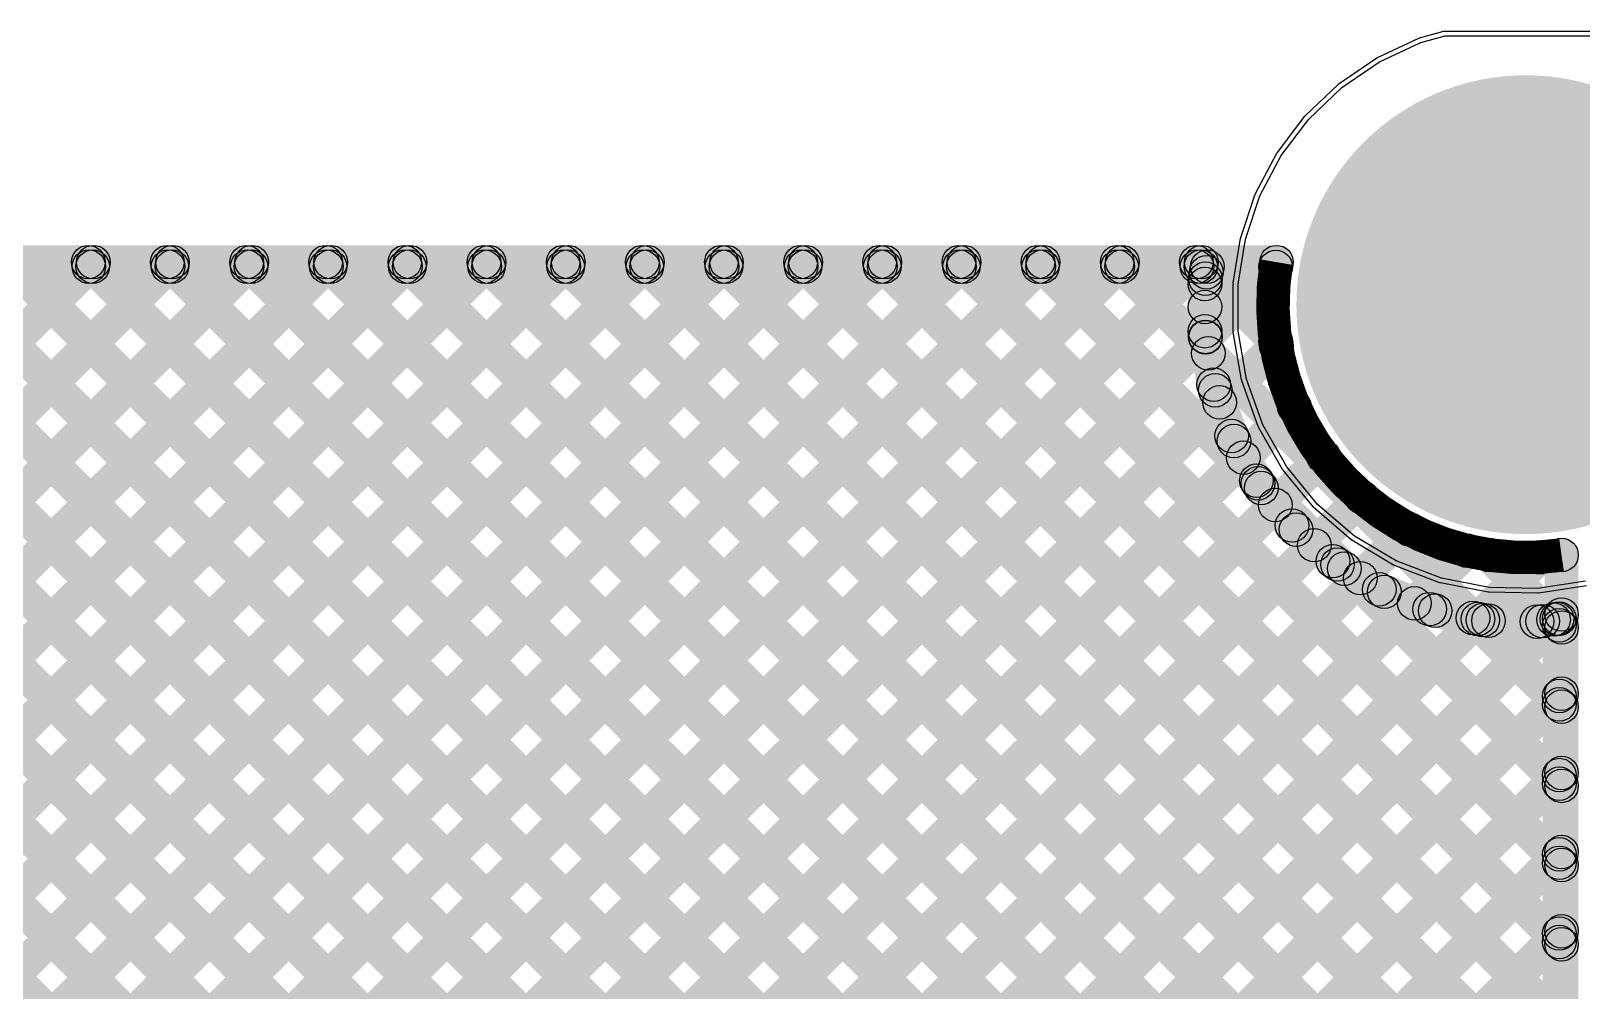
# Model space of a CAD drawing. Header units: millimetres. Extents: x 0 to 212, y 0 to 213.
# Drawn here: x 1.854 to 2.547, y 2.876 to 3.304 of the extents above; entities that cross this region are included whole.
import ezdxf

# ---------------------------------------------------------------- set-up
doc = ezdxf.new("R2010")
doc.units = ezdxf.units.MM
doc.header["$MEASUREMENT"] = 0
for name, color, linetype in [('BottomLayer', 5, 'Continuous'), ('BottomSolder', 6, 'Continuous'), ('PadHoleLayer', 156, 'Continuous'), ('TopLayer', 1, 'Continuous'), ('TopSolder', 216, 'Continuous'), ('ViaHoleLayer', 16, 'Continuous')]:
    doc.layers.add(name, color=color, linetype=linetype)

msp = doc.modelspace()

# ---------------------------------------------------------------- hatches: boundary and pattern name
at = {"layer": 'BottomLayer'}
h = msp.add_hatch(color=5, dxfattribs=at)
edge = h.paths.add_edge_path()
edge.add_arc((2.522, 3.182), 0.09843, 0, 360)
h = msp.add_hatch(color=5, dxfattribs=at)
edge = h.paths.add_edge_path()
edge.add_arc((2.52451, 3.262), 0.01181, 0, 360)
h = msp.add_hatch(color=5, dxfattribs=at)
edge = h.paths.add_edge_path()
edge.add_arc((2.4672, 3.24034), 0.01181, 0, 360)
for points in [[(0.9133, 3.1935), (0.9133, 3.2085), (2.41068, 3.2085), (2.41068, 3.1935)], [(1.33337, 2.57089), (1.32276, 2.5815), (1.94757, 3.2063), (1.95817, 3.1957)], [(1.33779, 2.64602), (1.32718, 2.65663), (1.87686, 3.2063), (1.88746, 3.1957)], [(1.35134, 2.62421), (1.34073, 2.63482), (1.91221, 3.2063), (1.92282, 3.1957)], [(1.35553, 2.5577), (1.34492, 2.5683), (1.98292, 3.2063), (1.99353, 3.1957)], [(1.39088, 2.5577), (1.38028, 2.5683), (2.01828, 3.2063), (2.02888, 3.1957)], [(1.42624, 2.5577), (1.41563, 2.5683), (2.05363, 3.2063), (2.06424, 3.1957)], [(1.46159, 2.5577), (1.45099, 2.5683), (2.08899, 3.2063), (2.09959, 3.1957)], [(1.49695, 2.5577), (1.48634, 2.5683), (2.12434, 3.2063), (2.13495, 3.1957)], [(1.52104, 3.1957), (1.53165, 3.2063), (2.07265, 2.6653), (2.06204, 2.6547)], [(1.5323, 2.5577), (1.5217, 2.5683), (2.1597, 3.2063), (2.1703, 3.1957)], [(1.5564, 3.1957), (1.567, 3.2063), (2.108, 2.6653), (2.0974, 2.6547)], [(1.56766, 2.5577), (1.55705, 2.5683), (2.19505, 3.2063), (2.20566, 3.1957)], [(1.59175, 3.1957), (1.60236, 3.2063), (2.14336, 2.6653), (2.13275, 2.6547)], [(1.62711, 3.1957), (1.63771, 3.2063), (2.17871, 2.6653), (2.16811, 2.6547)], [(1.66246, 3.1957), (1.67307, 3.2063), (2.21407, 2.6653), (2.20346, 2.6547)], [(1.70001, 2.6547), (1.68941, 2.6653), (2.23041, 3.2063), (2.24102, 3.1957)], [(1.69782, 3.1957), (1.70842, 3.2063), (2.24942, 2.6653), (2.23882, 2.6547)], [(1.73537, 2.6547), (1.72476, 2.6653), (2.26576, 3.2063), (2.27637, 3.1957)], [(1.73317, 3.1957), (1.74378, 3.2063), (2.28478, 2.6653), (2.27417, 2.6547)], [(1.77073, 2.6547), (1.76012, 2.6653), (2.30112, 3.2063), (2.31173, 3.1957)], [(1.76853, 3.1957), (1.77914, 3.2063), (2.32014, 2.6653), (2.30953, 2.6547)], [(1.80608, 2.6547), (1.79547, 2.6653), (2.33647, 3.2063), (2.34708, 3.1957)], [(1.80388, 3.1957), (1.81449, 3.2063), (2.35549, 2.6653), (2.34488, 2.6547)], [(1.84144, 2.6547), (1.83083, 2.6653), (2.37183, 3.2063), (2.38244, 3.1957)], [(1.83924, 3.1957), (1.84985, 3.2063), (2.39085, 2.6653), (2.38024, 2.6547)], [(1.87679, 2.6547), (1.86618, 2.6653), (2.40504, 3.20415), (2.41564, 3.19355)], [(1.87459, 3.1957), (1.8852, 3.2063), (2.4262, 2.6653), (2.41559, 2.6547)], [(1.90995, 3.1957), (1.92056, 3.2063), (2.46053, 2.66633), (2.44993, 2.65572)], [(1.94531, 3.1957), (1.95591, 3.2063), (2.47814, 2.68408), (2.46753, 2.67347)], [(1.98066, 3.1957), (1.99127, 3.2063), (2.45037, 2.7472), (2.43976, 2.7366)], [(2.01602, 3.1957), (2.02662, 3.2063), (2.46081, 2.77211), (2.4502, 2.76151)], [(2.05137, 3.1957), (2.06198, 3.2063), (2.47979, 2.78849), (2.46918, 2.77788)], [(2.08673, 3.1957), (2.09733, 3.2063), (2.5085, 2.79514), (2.49789, 2.78453)], [(2.12208, 3.1957), (2.13269, 3.2063), (2.5433, 2.79569), (2.5327, 2.78508)], [(2.15744, 3.1957), (2.16804, 3.2063), (2.5433, 2.83104), (2.5327, 2.82044)], [(2.19279, 3.1957), (2.2034, 3.2063), (2.5433, 2.8664), (2.5327, 2.85579)], [(2.22815, 3.1957), (2.23875, 3.2063), (2.5433, 2.90175), (2.5327, 2.89115)], [(2.2635, 3.1957), (2.27411, 3.2063), (2.5433, 2.93711), (2.5327, 2.9265)], [(2.29886, 3.1957), (2.30946, 3.2063), (2.5433, 2.97247), (2.5327, 2.96186)], [(2.33421, 3.1957), (2.34482, 3.2063), (2.5433, 3.00782), (2.5327, 2.99721)], [(2.36957, 3.1957), (2.38018, 3.2063), (2.41558, 3.1709), (2.40497, 3.1603)], [(1.91215, 2.6547), (1.90154, 2.6653), (2.40526, 3.16902), (2.41587, 3.15842)], [(1.9475, 2.6547), (1.9369, 2.6653), (2.41336, 3.14177), (2.42397, 3.13116)], [(1.98286, 2.6547), (1.97225, 2.6653), (2.42642, 3.11947), (2.43702, 3.10886)], [(2.01821, 2.6547), (2.00761, 2.6653), (2.44356, 3.10126), (2.45417, 3.09065)], [(2.05357, 2.6547), (2.04296, 2.6653), (2.46471, 3.08706), (2.47532, 3.07645)], [(2.08892, 2.6547), (2.07832, 2.6653), (2.49048, 3.07746), (2.50108, 3.06686)], [(2.12428, 2.6547), (2.11367, 2.6653), (2.52292, 3.07455), (2.53352, 3.06394)], [(2.5003, 3.06497), (2.5109, 3.07558), (2.5433, 3.04318), (2.5327, 3.03257)], [(2.5455, 2.77639), (2.5305, 2.77639), (2.5305, 3.07021), (2.5455, 3.07021)], [(2.15963, 2.6547), (2.14903, 2.6653), (2.5327, 3.04897), (2.5433, 3.03837)], [(2.19499, 2.6547), (2.18438, 2.6653), (2.5327, 3.01362), (2.5433, 3.00301)], [(2.23034, 2.6547), (2.21974, 2.6653), (2.5327, 2.97826), (2.5433, 2.96766)], [(2.2657, 2.6547), (2.25509, 2.6653), (2.5327, 2.94291), (2.5433, 2.9323)], [(2.30105, 2.6547), (2.29045, 2.6653), (2.5327, 2.90755), (2.5433, 2.89695)]]:
    msp.add_hatch(color=5, dxfattribs=at).paths.add_polyline_path(points)
h = msp.add_hatch(color=5, dxfattribs=at)
edge = h.paths.add_edge_path()
edge.add_arc((1.8799, 3.201), 0.0075, 0, 360)
h = msp.add_hatch(color=5, dxfattribs=at)
edge = h.paths.add_edge_path()
edge.add_arc((1.88216, 3.201), 0.0075, 0, 360)
h = msp.add_hatch(color=5, dxfattribs=at)
edge = h.paths.add_edge_path()
edge.add_arc((1.91525, 3.201), 0.0075, 0, 360)
h = msp.add_hatch(color=5, dxfattribs=at)
edge = h.paths.add_edge_path()
edge.add_arc((1.91751, 3.201), 0.0075, 0, 360)
h = msp.add_hatch(color=5, dxfattribs=at)
edge = h.paths.add_edge_path()
edge.add_arc((1.95061, 3.201), 0.0075, 0, 360)
h = msp.add_hatch(color=5, dxfattribs=at)
edge = h.paths.add_edge_path()
edge.add_arc((1.95287, 3.201), 0.0075, 0, 360)
h = msp.add_hatch(color=5, dxfattribs=at)
edge = h.paths.add_edge_path()
edge.add_arc((1.98596, 3.201), 0.0075, 0, 360)
h = msp.add_hatch(color=5, dxfattribs=at)
edge = h.paths.add_edge_path()
edge.add_arc((1.98822, 3.201), 0.0075, 0, 360)
h = msp.add_hatch(color=5, dxfattribs=at)
edge = h.paths.add_edge_path()
edge.add_arc((2.02132, 3.201), 0.0075, 0, 360)
h = msp.add_hatch(color=5, dxfattribs=at)
edge = h.paths.add_edge_path()
edge.add_arc((2.02358, 3.201), 0.0075, 0, 360)
h = msp.add_hatch(color=5, dxfattribs=at)
edge = h.paths.add_edge_path()
edge.add_arc((2.05667, 3.201), 0.0075, 0, 360)
h = msp.add_hatch(color=5, dxfattribs=at)
edge = h.paths.add_edge_path()
edge.add_arc((2.05894, 3.201), 0.0075, 0, 360)
h = msp.add_hatch(color=5, dxfattribs=at)
edge = h.paths.add_edge_path()
edge.add_arc((2.09203, 3.201), 0.0075, 0, 360)
h = msp.add_hatch(color=5, dxfattribs=at)
edge = h.paths.add_edge_path()
edge.add_arc((2.09429, 3.201), 0.0075, 0, 360)
h = msp.add_hatch(color=5, dxfattribs=at)
edge = h.paths.add_edge_path()
edge.add_arc((2.12738, 3.201), 0.0075, 0, 360)
h = msp.add_hatch(color=5, dxfattribs=at)
edge = h.paths.add_edge_path()
edge.add_arc((2.12965, 3.201), 0.0075, 0, 360)
h = msp.add_hatch(color=5, dxfattribs=at)
edge = h.paths.add_edge_path()
edge.add_arc((2.16274, 3.201), 0.0075, 0, 360)
h = msp.add_hatch(color=5, dxfattribs=at)
edge = h.paths.add_edge_path()
edge.add_arc((2.165, 3.201), 0.0075, 0, 360)
h = msp.add_hatch(color=5, dxfattribs=at)
edge = h.paths.add_edge_path()
edge.add_arc((2.1981, 3.201), 0.0075, 0, 360)
h = msp.add_hatch(color=5, dxfattribs=at)
edge = h.paths.add_edge_path()
edge.add_arc((2.20036, 3.201), 0.0075, 0, 360)
h = msp.add_hatch(color=5, dxfattribs=at)
edge = h.paths.add_edge_path()
edge.add_arc((2.23345, 3.201), 0.0075, 0, 360)
h = msp.add_hatch(color=5, dxfattribs=at)
edge = h.paths.add_edge_path()
edge.add_arc((2.23571, 3.201), 0.0075, 0, 360)
h = msp.add_hatch(color=5, dxfattribs=at)
edge = h.paths.add_edge_path()
edge.add_arc((2.26881, 3.201), 0.0075, 0, 360)
h = msp.add_hatch(color=5, dxfattribs=at)
edge = h.paths.add_edge_path()
edge.add_arc((2.27107, 3.201), 0.0075, 0, 360)
h = msp.add_hatch(color=5, dxfattribs=at)
edge = h.paths.add_edge_path()
edge.add_arc((2.30416, 3.201), 0.0075, 0, 360)
h = msp.add_hatch(color=5, dxfattribs=at)
edge = h.paths.add_edge_path()
edge.add_arc((2.30642, 3.201), 0.0075, 0, 360)
h = msp.add_hatch(color=5, dxfattribs=at)
edge = h.paths.add_edge_path()
edge.add_arc((2.33952, 3.201), 0.0075, 0, 360)
h = msp.add_hatch(color=5, dxfattribs=at)
edge = h.paths.add_edge_path()
edge.add_arc((2.34178, 3.201), 0.0075, 0, 360)
h = msp.add_hatch(color=5, dxfattribs=at)
edge = h.paths.add_edge_path()
edge.add_arc((2.37487, 3.201), 0.0075, 0, 360)
h = msp.add_hatch(color=5, dxfattribs=at)
edge = h.paths.add_edge_path()
edge.add_arc((2.37713, 3.201), 0.0075, 0, 360)
h = msp.add_hatch(color=5, dxfattribs=at)
edge = h.paths.add_edge_path()
edge.add_arc((2.41068, 3.201), 0.0075, 0, 360)
h = msp.add_hatch(color=5, dxfattribs=at)
edge = h.paths.add_edge_path()
edge.add_arc((2.41068, 3.201), 0.0075, 0, 360)
h = msp.add_hatch(color=5, dxfattribs=at)
edge = h.paths.add_edge_path()
edge.add_arc((2.41034, 3.19885), 0.0075, 0, 360)
h = msp.add_hatch(color=5, dxfattribs=at)
edge = h.paths.add_edge_path()
edge.add_arc((2.442, 3.18451), 0.01181, 0, 360)
h = msp.add_hatch(color=5, dxfattribs=at)
edge = h.paths.add_edge_path()
edge.add_arc((2.41027, 3.1656), 0.0075, 0, 360)
h = msp.add_hatch(color=5, dxfattribs=at)
edge = h.paths.add_edge_path()
edge.add_arc((2.41056, 3.16372), 0.0075, 0, 360)
h = msp.add_hatch(color=5, dxfattribs=at)
edge = h.paths.add_edge_path()
edge.add_arc((2.41866, 3.13646), 0.0075, 0, 360)
h = msp.add_hatch(color=5, dxfattribs=at)
edge = h.paths.add_edge_path()
edge.add_arc((2.46366, 3.1272), 0.01181, 0, 360)
h = msp.add_hatch(color=5, dxfattribs=at)
edge = h.paths.add_edge_path()
edge.add_arc((2.43172, 3.11417), 0.0075, 0, 360)
h = msp.add_hatch(color=5, dxfattribs=at)
edge = h.paths.add_edge_path()
edge.add_arc((2.51949, 3.102), 0.01181, 0, 360)
h = msp.add_hatch(color=5, dxfattribs=at)
edge = h.paths.add_edge_path()
edge.add_arc((2.44887, 3.09596), 0.0075, 0, 360)
h = msp.add_hatch(color=5, dxfattribs=at)
edge = h.paths.add_edge_path()
edge.add_arc((2.47002, 3.08175), 0.0075, 0, 360)
h = msp.add_hatch(color=5, dxfattribs=at)
edge = h.paths.add_edge_path()
edge.add_arc((2.49578, 3.07216), 0.0075, 0, 360)
h = msp.add_hatch(color=5, dxfattribs=at)
edge = h.paths.add_edge_path()
edge.add_arc((2.5056, 3.07027), 0.0075, 0, 360)
h = msp.add_hatch(color=5, dxfattribs=at)
edge = h.paths.add_edge_path()
edge.add_arc((2.52822, 3.06925), 0.0075, 0, 360)
h = msp.add_hatch(color=5, dxfattribs=at)
edge = h.paths.add_edge_path()
edge.add_arc((2.538, 3.07021), 0.0075, 0, 360)
h = msp.add_hatch(color=5, dxfattribs=at)
edge = h.paths.add_edge_path()
edge.add_arc((2.538, 3.07021), 0.0075, 0, 360)
h = msp.add_hatch(color=5, dxfattribs=at)
edge = h.paths.add_edge_path()
edge.add_arc((2.538, 3.04367), 0.0075, 0, 360)
h = msp.add_hatch(color=5, dxfattribs=at)
edge = h.paths.add_edge_path()
edge.add_arc((2.538, 3.03787), 0.0075, 0, 360)
h = msp.add_hatch(color=5, dxfattribs=at)
edge = h.paths.add_edge_path()
edge.add_arc((2.538, 3.00831), 0.0075, 0, 360)
h = msp.add_hatch(color=5, dxfattribs=at)
edge = h.paths.add_edge_path()
edge.add_arc((2.538, 3.00252), 0.0075, 0, 360)
h = msp.add_hatch(color=5, dxfattribs=at)
edge = h.paths.add_edge_path()
edge.add_arc((2.538, 2.97296), 0.0075, 0, 360)
h = msp.add_hatch(color=5, dxfattribs=at)
edge = h.paths.add_edge_path()
edge.add_arc((2.538, 2.96716), 0.0075, 0, 360)
h = msp.add_hatch(color=5, dxfattribs=at)
edge = h.paths.add_edge_path()
edge.add_arc((2.538, 2.9376), 0.0075, 0, 360)
h = msp.add_hatch(color=5, dxfattribs=at)
edge = h.paths.add_edge_path()
edge.add_arc((2.538, 2.93181), 0.0075, 0, 360)
h = msp.add_hatch(color=5, dxfattribs=at)
edge = h.paths.add_edge_path()
edge.add_arc((2.538, 2.90225), 0.0075, 0, 360)
h = msp.add_hatch(color=5, dxfattribs=at)
edge = h.paths.add_edge_path()
edge.add_arc((2.538, 2.89645), 0.0075, 0, 360)
at = {"layer": 'BottomSolder'}
h = msp.add_hatch(color=6, dxfattribs=at)
edge = h.paths.add_edge_path()
edge.add_arc((2.522, 3.182), 0.10243, 0, 360)
at = {"layer": 'PadHoleLayer'}
h = msp.add_hatch(color=156, dxfattribs=at)
edge = h.paths.add_edge_path()
edge.add_arc((2.522, 3.182), 0.06102, 0, 360)
at = {"layer": 'TopLayer'}
h = msp.add_hatch(color=1, dxfattribs=at)
edge = h.paths.add_edge_path()
edge.add_arc((2.522, 3.182), 0.09843, 0, 360)
h = msp.add_hatch(color=1, dxfattribs=at)
edge = h.paths.add_edge_path()
edge.add_arc((2.52451, 3.262), 0.01181, 0, 360)
h = msp.add_hatch(color=1, dxfattribs=at)
edge = h.paths.add_edge_path()
edge.add_arc((2.4672, 3.24034), 0.01181, 0, 360)
for points in [[(0.9133, 3.1915), (0.9133, 3.2065), (2.37979, 3.2065), (2.37979, 3.1915)], [(1.5584, 3.1937), (1.569, 3.2043), (2.45767, 2.31564), (2.44706, 2.30503)], [(1.59375, 3.1937), (1.60436, 3.2043), (2.45493, 2.35374), (2.44432, 2.34313)], [(1.62911, 3.1937), (1.63971, 3.2043), (2.46804, 2.37598), (2.45743, 2.36537)], [(1.64446, 2.9527), (1.63386, 2.9633), (1.87486, 3.2043), (1.88546, 3.1937)], [(1.66446, 3.1937), (1.67507, 3.2043), (2.45432, 2.42505), (2.44372, 2.41444)], [(1.67982, 2.9527), (1.66921, 2.9633), (1.91021, 3.2043), (1.92082, 3.1937)], [(1.69982, 3.1937), (1.71042, 3.2043), (2.45649, 2.45824), (2.44589, 2.44763)], [(1.71517, 2.9527), (1.70457, 2.9633), (1.94557, 3.2043), (1.95617, 3.1937)], [(1.73517, 3.1937), (1.74578, 3.2043), (2.47116, 2.47893), (2.46055, 2.46832)], [(1.75053, 2.9527), (1.73992, 2.9633), (1.98092, 3.2043), (1.99153, 3.1937)], [(1.78049, 2.94731), (1.76989, 2.95791), (2.01628, 3.2043), (2.02688, 3.1937)], [(1.77053, 3.1937), (1.78114, 3.2043), (2.45299, 2.53245), (2.44238, 2.52185)], [(1.79836, 2.92982), (1.78776, 2.94043), (2.05163, 3.2043), (2.06224, 3.1937)], [(1.81604, 2.91214), (1.80543, 2.92275), (2.08699, 3.2043), (2.09759, 3.1937)], [(1.80588, 3.1937), (1.81649, 3.2043), (2.45837, 2.56242), (2.44776, 2.55182)], [(1.83372, 2.89447), (1.82311, 2.90507), (2.12234, 3.2043), (2.13295, 3.1937)], [(1.8514, 2.87679), (1.84079, 2.88739), (2.1577, 3.2043), (2.1683, 3.1937)], [(1.84124, 3.1937), (1.85185, 3.2043), (2.47452, 2.58163), (2.46392, 2.57102)], [(1.86907, 2.85911), (1.85847, 2.86972), (2.19305, 3.2043), (2.20366, 3.1937)], [(1.88675, 2.84143), (1.87614, 2.85204), (2.22841, 3.2043), (2.23902, 3.1937)], [(1.87659, 3.1937), (1.8872, 3.2043), (2.45267, 2.63883), (2.44206, 2.62823)], [(1.90443, 2.82376), (1.89382, 2.83436), (2.26376, 3.2043), (2.27437, 3.1937)], [(1.92211, 2.80608), (1.9115, 2.81668), (2.29912, 3.2043), (2.30973, 3.1937)], [(1.91195, 3.1937), (1.92256, 3.2043), (2.46053, 2.66633), (2.44993, 2.65572)], [(1.93978, 2.7884), (1.92918, 2.79901), (2.33447, 3.2043), (2.34508, 3.1937)], [(1.95746, 2.77072), (1.94685, 2.78133), (2.36983, 3.2043), (2.38044, 3.1937)], [(1.94731, 3.1937), (1.95791, 3.2043), (2.47814, 2.68408), (2.46753, 2.67347)], [(1.98266, 3.1937), (1.99327, 3.2043), (2.45037, 2.7472), (2.43976, 2.7366)], [(2.01802, 3.1937), (2.02862, 3.2043), (2.46081, 2.77211), (2.4502, 2.76151)], [(2.05337, 3.1937), (2.06398, 3.2043), (2.47979, 2.78849), (2.46918, 2.77788)], [(2.08873, 3.1937), (2.09933, 3.2043), (2.5085, 2.79514), (2.49789, 2.78453)], [(2.12408, 3.1937), (2.13469, 3.2043), (2.5423, 2.79669), (2.5317, 2.78608)], [(2.15944, 3.1937), (2.17004, 3.2043), (2.5423, 2.83204), (2.5317, 2.82144)], [(2.19479, 3.1937), (2.2054, 3.2043), (2.5423, 2.8674), (2.5317, 2.85679)], [(2.23015, 3.1937), (2.24075, 3.2043), (2.5423, 2.90275), (2.5317, 2.89215)], [(2.2655, 3.1937), (2.27611, 3.2043), (2.5423, 2.93811), (2.5317, 2.9275)], [(2.30086, 3.1937), (2.31146, 3.2043), (2.40703, 3.10874), (2.39642, 3.09814)], [(2.33621, 3.1937), (2.34682, 3.2043), (2.38551, 3.16561), (2.3749, 3.15501)], [(2.37157, 3.1937), (2.38218, 3.2043), (2.38469, 3.20179), (2.37408, 3.19118)], [(2.38631, 3.19236), (2.37151, 3.19478), (2.37239, 3.20021), (2.3872, 3.19779)], [(2.38621, 3.181), (2.37121, 3.181), (2.37121, 3.19119), (2.38621, 3.19119)], [(2.38621, 3.17016), (2.37121, 3.17016), (2.37121, 3.181), (2.38621, 3.181)], [(1.97514, 2.75304), (1.96453, 2.76365), (2.37366, 3.17278), (2.38426, 3.16217)], [(2.37154, 3.16634), (2.38632, 3.16891), (2.39004, 3.14755), (2.37526, 3.14498)], [(2.37624, 3.14127), (2.39036, 3.14634), (2.39768, 3.12594), (2.38357, 3.12087)], [(1.99282, 2.73537), (1.98221, 2.74597), (2.37994, 3.1437), (2.39055, 3.1331)], [(2.38517, 3.11738), (2.39821, 3.1248), (2.40892, 3.10595), (2.39588, 3.09854)], [(2.01049, 2.71769), (1.99989, 2.7283), (2.39059, 3.119), (2.4012, 3.10839)], [(2.39806, 3.09538), (2.40963, 3.10492), (2.42342, 3.08819), (2.41184, 3.07865)], [(2.02817, 2.70001), (2.01757, 2.71062), (2.4048, 3.09786), (2.41541, 3.08725)], [(2.41453, 3.07591), (2.4243, 3.08729), (2.44075, 3.07317), (2.43098, 3.06179)], [(2.04585, 2.68233), (2.03524, 2.69294), (2.42223, 3.07993), (2.43284, 3.06933)], [(2.4341, 3.05955), (2.44177, 3.07244), (2.4604, 3.06135), (2.45272, 3.04846)], [(2.43567, 3.05888), (2.44628, 3.06949), (2.5423, 2.97347), (2.5317, 2.96286)], [(2.06353, 2.66466), (2.05292, 2.67526), (2.44287, 3.06521), (2.45347, 3.0546)], [(2.45618, 3.04679), (2.46152, 3.06081), (2.48178, 3.05308), (2.47643, 3.03906)], [(2.08121, 2.64698), (2.0706, 2.65759), (2.46699, 3.05397), (2.47759, 3.04337)], [(2.48012, 3.03801), (2.48298, 3.05273), (2.50426, 3.04859), (2.5014, 3.03387)], [(2.50521, 3.03346), (2.50551, 3.04846), (2.52719, 3.04802), (2.52689, 3.03303)], [(2.53071, 3.03328), (2.52844, 3.04811), (2.53586, 3.04925), (2.53814, 3.03442)], [(2.09888, 2.6293), (2.08828, 2.63991), (2.49533, 3.04696), (2.50594, 3.03635)], [(2.11656, 2.61162), (2.10595, 2.62223), (2.53071, 3.04699), (2.54132, 3.03638)], [(2.49313, 3.03678), (2.50374, 3.04739), (2.5423, 3.00882), (2.5317, 2.99821)], [(2.52913, 3.03614), (2.53974, 3.04674), (2.5423, 3.04418), (2.5317, 3.03357)], [(2.5445, 2.77722), (2.5295, 2.77722), (2.5295, 3.04183), (2.5445, 3.04183)], [(2.13424, 2.59395), (2.12363, 2.60455), (2.5317, 3.01262), (2.5423, 3.00201)], [(2.15192, 2.57627), (2.14131, 2.58687), (2.5317, 2.97726), (2.5423, 2.96666)], [(1.77279, 2.94479), (1.78339, 2.9554), (2.4164, 2.3224), (2.40579, 2.31179)], [(2.16959, 2.55859), (2.15899, 2.5692), (2.5317, 2.94191), (2.5423, 2.9313)], [(2.18727, 2.54091), (2.17666, 2.55152), (2.5317, 2.90655), (2.5423, 2.89595)]]:
    msp.add_hatch(color=1, dxfattribs=at).paths.add_polyline_path(points)
h = msp.add_hatch(color=1, dxfattribs=at)
edge = h.paths.add_edge_path()
edge.add_arc((1.88016, 3.199), 0.0075, 0, 360)
h = msp.add_hatch(color=1, dxfattribs=at)
edge = h.paths.add_edge_path()
edge.add_arc((1.8819, 3.199), 0.0075, 0, 360)
h = msp.add_hatch(color=1, dxfattribs=at)
edge = h.paths.add_edge_path()
edge.add_arc((1.91551, 3.199), 0.0075, 0, 360)
h = msp.add_hatch(color=1, dxfattribs=at)
edge = h.paths.add_edge_path()
edge.add_arc((1.91725, 3.199), 0.0075, 0, 360)
h = msp.add_hatch(color=1, dxfattribs=at)
edge = h.paths.add_edge_path()
edge.add_arc((1.95087, 3.199), 0.0075, 0, 360)
h = msp.add_hatch(color=1, dxfattribs=at)
edge = h.paths.add_edge_path()
edge.add_arc((1.95261, 3.199), 0.0075, 0, 360)
h = msp.add_hatch(color=1, dxfattribs=at)
edge = h.paths.add_edge_path()
edge.add_arc((1.98622, 3.199), 0.0075, 0, 360)
h = msp.add_hatch(color=1, dxfattribs=at)
edge = h.paths.add_edge_path()
edge.add_arc((1.98796, 3.199), 0.0075, 0, 360)
h = msp.add_hatch(color=1, dxfattribs=at)
edge = h.paths.add_edge_path()
edge.add_arc((2.02158, 3.199), 0.0075, 0, 360)
h = msp.add_hatch(color=1, dxfattribs=at)
edge = h.paths.add_edge_path()
edge.add_arc((2.02332, 3.199), 0.0075, 0, 360)
h = msp.add_hatch(color=1, dxfattribs=at)
edge = h.paths.add_edge_path()
edge.add_arc((2.05694, 3.199), 0.0075, 0, 360)
h = msp.add_hatch(color=1, dxfattribs=at)
edge = h.paths.add_edge_path()
edge.add_arc((2.05867, 3.199), 0.0075, 0, 360)
h = msp.add_hatch(color=1, dxfattribs=at)
edge = h.paths.add_edge_path()
edge.add_arc((2.09229, 3.199), 0.0075, 0, 360)
h = msp.add_hatch(color=1, dxfattribs=at)
edge = h.paths.add_edge_path()
edge.add_arc((2.09403, 3.199), 0.0075, 0, 360)
h = msp.add_hatch(color=1, dxfattribs=at)
edge = h.paths.add_edge_path()
edge.add_arc((2.12765, 3.199), 0.0075, 0, 360)
h = msp.add_hatch(color=1, dxfattribs=at)
edge = h.paths.add_edge_path()
edge.add_arc((2.12938, 3.199), 0.0075, 0, 360)
h = msp.add_hatch(color=1, dxfattribs=at)
edge = h.paths.add_edge_path()
edge.add_arc((2.163, 3.199), 0.0075, 0, 360)
h = msp.add_hatch(color=1, dxfattribs=at)
edge = h.paths.add_edge_path()
edge.add_arc((2.16474, 3.199), 0.0075, 0, 360)
h = msp.add_hatch(color=1, dxfattribs=at)
edge = h.paths.add_edge_path()
edge.add_arc((2.19836, 3.199), 0.0075, 0, 360)
h = msp.add_hatch(color=1, dxfattribs=at)
edge = h.paths.add_edge_path()
edge.add_arc((2.2001, 3.199), 0.0075, 0, 360)
h = msp.add_hatch(color=1, dxfattribs=at)
edge = h.paths.add_edge_path()
edge.add_arc((2.23371, 3.199), 0.0075, 0, 360)
h = msp.add_hatch(color=1, dxfattribs=at)
edge = h.paths.add_edge_path()
edge.add_arc((2.23545, 3.199), 0.0075, 0, 360)
h = msp.add_hatch(color=1, dxfattribs=at)
edge = h.paths.add_edge_path()
edge.add_arc((2.26907, 3.199), 0.0075, 0, 360)
h = msp.add_hatch(color=1, dxfattribs=at)
edge = h.paths.add_edge_path()
edge.add_arc((2.27081, 3.199), 0.0075, 0, 360)
h = msp.add_hatch(color=1, dxfattribs=at)
edge = h.paths.add_edge_path()
edge.add_arc((2.30442, 3.199), 0.0075, 0, 360)
h = msp.add_hatch(color=1, dxfattribs=at)
edge = h.paths.add_edge_path()
edge.add_arc((2.30616, 3.199), 0.0075, 0, 360)
h = msp.add_hatch(color=1, dxfattribs=at)
edge = h.paths.add_edge_path()
edge.add_arc((2.33978, 3.199), 0.0075, 0, 360)
h = msp.add_hatch(color=1, dxfattribs=at)
edge = h.paths.add_edge_path()
edge.add_arc((2.34152, 3.199), 0.0075, 0, 360)
h = msp.add_hatch(color=1, dxfattribs=at)
edge = h.paths.add_edge_path()
edge.add_arc((2.37513, 3.199), 0.0075, 0, 360)
h = msp.add_hatch(color=1, dxfattribs=at)
edge = h.paths.add_edge_path()
edge.add_arc((2.37687, 3.199), 0.0075, 0, 360)
h = msp.add_hatch(color=1, dxfattribs=at)
edge = h.paths.add_edge_path()
edge.add_arc((2.37891, 3.19357), 0.0075, 0, 360)
h = msp.add_hatch(color=1, dxfattribs=at)
edge = h.paths.add_edge_path()
edge.add_arc((2.37938, 3.19649), 0.0075, 0, 360)
h = msp.add_hatch(color=1, dxfattribs=at)
edge = h.paths.add_edge_path()
edge.add_arc((2.37979, 3.199), 0.0075, 0, 360)
h = msp.add_hatch(color=1, dxfattribs=at)
edge = h.paths.add_edge_path()
edge.add_arc((2.37979, 3.199), 0.0075, 0, 360)
h = msp.add_hatch(color=1, dxfattribs=at)
edge = h.paths.add_edge_path()
edge.add_arc((2.37871, 3.19119), 0.0075, 0, 360)
h = msp.add_hatch(color=1, dxfattribs=at)
edge = h.paths.add_edge_path()
edge.add_arc((2.442, 3.18451), 0.01181, 0, 360)
h = msp.add_hatch(color=1, dxfattribs=at)
edge = h.paths.add_edge_path()
edge.add_arc((2.37871, 3.181), 0.0075, 0, 360)
h = msp.add_hatch(color=1, dxfattribs=at)
edge = h.paths.add_edge_path()
edge.add_arc((2.37871, 3.181), 0.0075, 0, 360)
h = msp.add_hatch(color=1, dxfattribs=at)
edge = h.paths.add_edge_path()
edge.add_arc((2.37871, 3.17016), 0.0075, 0, 360)
h = msp.add_hatch(color=1, dxfattribs=at)
edge = h.paths.add_edge_path()
edge.add_arc((2.37893, 3.16763), 0.0075, 0, 360)
h = msp.add_hatch(color=1, dxfattribs=at)
edge = h.paths.add_edge_path()
edge.add_arc((2.37896, 3.16747), 0.0075, 0, 360)
h = msp.add_hatch(color=1, dxfattribs=at)
edge = h.paths.add_edge_path()
edge.add_arc((2.38021, 3.16031), 0.0075, 0, 360)
h = msp.add_hatch(color=1, dxfattribs=at)
edge = h.paths.add_edge_path()
edge.add_arc((2.38265, 3.14627), 0.0075, 0, 360)
h = msp.add_hatch(color=1, dxfattribs=at)
edge = h.paths.add_edge_path()
edge.add_arc((2.3833, 3.14381), 0.0075, 0, 360)
h = msp.add_hatch(color=1, dxfattribs=at)
edge = h.paths.add_edge_path()
edge.add_arc((2.38524, 3.1384), 0.0075, 0, 360)
h = msp.add_hatch(color=1, dxfattribs=at)
edge = h.paths.add_edge_path()
edge.add_arc((2.46366, 3.1272), 0.01181, 0, 360)
h = msp.add_hatch(color=1, dxfattribs=at)
edge = h.paths.add_edge_path()
edge.add_arc((2.39062, 3.1234), 0.0075, 0, 360)
h = msp.add_hatch(color=1, dxfattribs=at)
edge = h.paths.add_edge_path()
edge.add_arc((2.39169, 3.12109), 0.0075, 0, 360)
h = msp.add_hatch(color=1, dxfattribs=at)
edge = h.paths.add_edge_path()
edge.add_arc((2.39589, 3.11369), 0.0075, 0, 360)
h = msp.add_hatch(color=1, dxfattribs=at)
edge = h.paths.add_edge_path()
edge.add_arc((2.40172, 3.10344), 0.0075, 0, 360)
h = msp.add_hatch(color=1, dxfattribs=at)
edge = h.paths.add_edge_path()
edge.add_arc((2.51949, 3.102), 0.01181, 0, 360)
h = msp.add_hatch(color=1, dxfattribs=at)
edge = h.paths.add_edge_path()
edge.add_arc((2.4024, 3.10224), 0.0075, 0, 360)
h = msp.add_hatch(color=1, dxfattribs=at)
edge = h.paths.add_edge_path()
edge.add_arc((2.40385, 3.10015), 0.0075, 0, 360)
h = msp.add_hatch(color=1, dxfattribs=at)
edge = h.paths.add_edge_path()
edge.add_arc((2.41011, 3.09255), 0.0075, 0, 360)
h = msp.add_hatch(color=1, dxfattribs=at)
edge = h.paths.add_edge_path()
edge.add_arc((2.41763, 3.08342), 0.0075, 0, 360)
h = msp.add_hatch(color=1, dxfattribs=at)
edge = h.paths.add_edge_path()
edge.add_arc((2.41941, 3.0816), 0.0075, 0, 360)
h = msp.add_hatch(color=1, dxfattribs=at)
edge = h.paths.add_edge_path()
edge.add_arc((2.42754, 3.07463), 0.0075, 0, 360)
h = msp.add_hatch(color=1, dxfattribs=at)
edge = h.paths.add_edge_path()
edge.add_arc((2.43587, 3.06748), 0.0075, 0, 360)
h = msp.add_hatch(color=1, dxfattribs=at)
edge = h.paths.add_edge_path()
edge.add_arc((2.43793, 3.066), 0.0075, 0, 360)
h = msp.add_hatch(color=1, dxfattribs=at)
edge = h.paths.add_edge_path()
edge.add_arc((2.44098, 3.06419), 0.0075, 0, 360)
h = msp.add_hatch(color=1, dxfattribs=at)
edge = h.paths.add_edge_path()
edge.add_arc((2.44817, 3.0599), 0.0075, 0, 360)
h = msp.add_hatch(color=1, dxfattribs=at)
edge = h.paths.add_edge_path()
edge.add_arc((2.45656, 3.05491), 0.0075, 0, 360)
h = msp.add_hatch(color=1, dxfattribs=at)
edge = h.paths.add_edge_path()
edge.add_arc((2.45885, 3.0538), 0.0075, 0, 360)
h = msp.add_hatch(color=1, dxfattribs=at)
edge = h.paths.add_edge_path()
edge.add_arc((2.47229, 3.04867), 0.0075, 0, 360)
h = msp.add_hatch(color=1, dxfattribs=at)
edge = h.paths.add_edge_path()
edge.add_arc((2.4791, 3.04607), 0.0075, 0, 360)
h = msp.add_hatch(color=1, dxfattribs=at)
edge = h.paths.add_edge_path()
edge.add_arc((2.48155, 3.04537), 0.0075, 0, 360)
h = msp.add_hatch(color=1, dxfattribs=at)
edge = h.paths.add_edge_path()
edge.add_arc((2.49843, 3.04209), 0.0075, 0, 360)
h = msp.add_hatch(color=1, dxfattribs=at)
edge = h.paths.add_edge_path()
edge.add_arc((2.50063, 3.04166), 0.0075, 0, 360)
h = msp.add_hatch(color=1, dxfattribs=at)
edge = h.paths.add_edge_path()
edge.add_arc((2.50283, 3.04123), 0.0075, 0, 360)
h = msp.add_hatch(color=1, dxfattribs=at)
edge = h.paths.add_edge_path()
edge.add_arc((2.50536, 3.04096), 0.0075, 0, 360)
h = msp.add_hatch(color=1, dxfattribs=at)
edge = h.paths.add_edge_path()
edge.add_arc((2.53443, 3.04144), 0.0075, 0, 360)
h = msp.add_hatch(color=1, dxfattribs=at)
edge = h.paths.add_edge_path()
edge.add_arc((2.53601, 3.04168), 0.0075, 0, 360)
h = msp.add_hatch(color=1, dxfattribs=at)
edge = h.paths.add_edge_path()
edge.add_arc((2.537, 3.04183), 0.0075, 0, 360)
h = msp.add_hatch(color=1, dxfattribs=at)
edge = h.paths.add_edge_path()
edge.add_arc((2.537, 3.04183), 0.0075, 0, 360)
h = msp.add_hatch(color=1, dxfattribs=at)
edge = h.paths.add_edge_path()
edge.add_arc((2.52704, 3.04053), 0.0075, 0, 360)
h = msp.add_hatch(color=1, dxfattribs=at)
edge = h.paths.add_edge_path()
edge.add_arc((2.52957, 3.04069), 0.0075, 0, 360)
h = msp.add_hatch(color=1, dxfattribs=at)
edge = h.paths.add_edge_path()
edge.add_arc((2.537, 3.03887), 0.0075, 0, 360)
h = msp.add_hatch(color=1, dxfattribs=at)
edge = h.paths.add_edge_path()
edge.add_arc((2.537, 3.00731), 0.0075, 0, 360)
h = msp.add_hatch(color=1, dxfattribs=at)
edge = h.paths.add_edge_path()
edge.add_arc((2.537, 3.00352), 0.0075, 0, 360)
h = msp.add_hatch(color=1, dxfattribs=at)
edge = h.paths.add_edge_path()
edge.add_arc((2.537, 2.97196), 0.0075, 0, 360)
h = msp.add_hatch(color=1, dxfattribs=at)
edge = h.paths.add_edge_path()
edge.add_arc((2.537, 2.96816), 0.0075, 0, 360)
h = msp.add_hatch(color=1, dxfattribs=at)
edge = h.paths.add_edge_path()
edge.add_arc((2.537, 2.9366), 0.0075, 0, 360)
h = msp.add_hatch(color=1, dxfattribs=at)
edge = h.paths.add_edge_path()
edge.add_arc((2.537, 2.93281), 0.0075, 0, 360)
h = msp.add_hatch(color=1, dxfattribs=at)
edge = h.paths.add_edge_path()
edge.add_arc((2.537, 2.90125), 0.0075, 0, 360)
h = msp.add_hatch(color=1, dxfattribs=at)
edge = h.paths.add_edge_path()
edge.add_arc((2.537, 2.89745), 0.0075, 0, 360)
at = {"layer": 'TopSolder'}
h = msp.add_hatch(color=216, dxfattribs=at)
edge = h.paths.add_edge_path()
edge.add_arc((2.522, 3.182), 0.10243, 0, 360)
at = {"layer": 'ViaHoleLayer'}
h = msp.add_hatch(color=16, dxfattribs=at)
edge = h.paths.add_edge_path()
edge.add_arc((2.52451, 3.262), 0.00591, 0, 360)
h = msp.add_hatch(color=16, dxfattribs=at)
edge = h.paths.add_edge_path()
edge.add_arc((2.4672, 3.24034), 0.00591, 0, 360)
h = msp.add_hatch(color=16, dxfattribs=at)
edge = h.paths.add_edge_path()
edge.add_arc((2.442, 3.18451), 0.00591, 0, 360)
h = msp.add_hatch(color=16, dxfattribs=at)
edge = h.paths.add_edge_path()
edge.add_arc((2.46366, 3.1272), 0.00591, 0, 360)
h = msp.add_hatch(color=16, dxfattribs=at)
edge = h.paths.add_edge_path()
edge.add_arc((2.51949, 3.102), 0.00591, 0, 360)

# ---------------------------------------------------------------- linework, layer by layer
at = {"layer": 'BottomLayer', "const_width": 0.015}
msp.add_lwpolyline([(2.538, 3.07021, -0.508601), (2.41068, 3.201)], format="xyb", dxfattribs=at)
at = {"layer": 'BottomLayer'}
for centre in [(1.8799, 3.201), (1.88216, 3.201), (1.91525, 3.201), (1.91751, 3.201), (1.95061, 3.201), (1.95287, 3.201), (1.98596, 3.201), (1.98822, 3.201), (2.02132, 3.201), (2.02358, 3.201), (2.05667, 3.201), (2.05894, 3.201), (2.09203, 3.201), (2.09429, 3.201), (2.12738, 3.201), (2.12965, 3.201), (2.16274, 3.201), (2.165, 3.201), (2.1981, 3.201), (2.20036, 3.201), (2.23345, 3.201), (2.23571, 3.201), (2.26881, 3.201), (2.27107, 3.201), (2.30416, 3.201), (2.30642, 3.201), (2.33952, 3.201), (2.34178, 3.201), (2.37487, 3.201), (2.37713, 3.201), (2.41068, 3.201), (2.41068, 3.201), (2.41034, 3.19885), (2.41027, 3.1656), (2.41056, 3.16372), (2.41866, 3.13646), (2.43172, 3.11417), (2.44887, 3.09596), (2.47002, 3.08175), (2.49578, 3.07216), (2.5056, 3.07027), (2.52822, 3.06925), (2.538, 3.07021), (2.538, 3.07021), (2.538, 3.04367), (2.538, 3.03787), (2.538, 3.00831), (2.538, 3.00252), (2.538, 2.97296), (2.538, 2.96716), (2.538, 2.9376), (2.538, 2.93181), (2.538, 2.90225), (2.538, 2.89645)]:
    msp.add_circle(centre, 0.0075, dxfattribs=at)
at = {"layer": 'TopLayer'}
for p, q in [((2.45667, 3.2904), (2.47513, 3.29902)), ((2.47513, 3.29902), (2.48493, 3.30179)), ((2.48493, 3.30179), (2.48514, 3.30185)), ((2.48514, 3.30185), (2.48556, 3.30193)), ((2.48556, 3.30193), (2.48599, 3.30197)), ((2.48599, 3.30197), (2.48642, 3.30198)), ((2.48642, 3.30198), (2.48663, 3.30197)), ((2.48663, 3.30197), (2.48672, 3.30198)), ((2.48663, 3.30197), (2.48663, 3.30197)), ((2.48672, 3.30198), (2.48689, 3.302)), ((2.48689, 3.302), (2.48707, 3.30201)), ((2.48707, 3.30201), (2.48724, 3.30202)), ((2.48724, 3.30202), (2.48733, 3.30202)), ((2.48733, 3.30202), (2.48733, 3.30202)), ((2.48733, 3.30202), (2.58169, 3.30202)), ((2.43984, 3.27892), (2.45667, 3.2904)), ((2.42508, 3.26487), (2.43984, 3.27892)), ((2.41279, 3.24862), (2.42508, 3.26487)), ((2.40327, 3.23061), (2.41279, 3.24862)), ((2.39678, 3.21129), (2.40327, 3.23061)), ((2.3935, 3.19119), (2.39678, 3.21129)), ((2.3935, 3.181), (2.3935, 3.19119)), ((2.3935, 3.17016), (2.3935, 3.181)), ((2.39722, 3.1488), (2.3935, 3.17016)), ((2.40454, 3.1284), (2.39722, 3.1488)), ((2.41525, 3.10955), (2.40454, 3.1284)), ((2.42904, 3.09282), (2.41525, 3.10955)), ((2.44549, 3.0787), (2.42904, 3.09282)), ((2.46412, 3.06761), (2.44549, 3.0787)), ((2.48438, 3.05988), (2.46412, 3.06761)), ((2.50566, 3.05574), (2.48438, 3.05988)), ((2.52733, 3.05531), (2.50566, 3.05574)), ((2.54876, 3.0586), (2.52733, 3.05531))]:
    msp.add_line(p, q, dxfattribs=at)
for centre in [(1.88016, 3.199), (1.8819, 3.199), (1.91551, 3.199), (1.91725, 3.199), (1.95087, 3.199), (1.95261, 3.199), (1.98622, 3.199), (1.98796, 3.199), (2.02158, 3.199), (2.02332, 3.199), (2.05694, 3.199), (2.05867, 3.199), (2.09229, 3.199), (2.09403, 3.199), (2.12765, 3.199), (2.12938, 3.199), (2.163, 3.199), (2.16474, 3.199), (2.19836, 3.199), (2.2001, 3.199), (2.23371, 3.199), (2.23545, 3.199), (2.26907, 3.199), (2.27081, 3.199), (2.30442, 3.199), (2.30616, 3.199), (2.33978, 3.199), (2.34152, 3.199), (2.37513, 3.199), (2.37687, 3.199), (2.37891, 3.19357), (2.37938, 3.19649), (2.37979, 3.199), (2.37979, 3.199), (2.37871, 3.19119), (2.37871, 3.181), (2.37871, 3.181), (2.37871, 3.17016), (2.37893, 3.16763), (2.37896, 3.16747), (2.38021, 3.16031), (2.38265, 3.14627), (2.3833, 3.14381), (2.38524, 3.1384), (2.39062, 3.1234), (2.39169, 3.12109), (2.39589, 3.11369), (2.40172, 3.10344), (2.4024, 3.10224), (2.40385, 3.10015), (2.41011, 3.09255), (2.41763, 3.08342), (2.41941, 3.0816), (2.42754, 3.07463), (2.43587, 3.06748), (2.43793, 3.066), (2.44098, 3.06419), (2.44817, 3.0599), (2.45656, 3.05491), (2.45885, 3.0538), (2.47229, 3.04867), (2.4791, 3.04607), (2.48155, 3.04537), (2.49843, 3.04209), (2.50063, 3.04166), (2.50283, 3.04123), (2.50536, 3.04096), (2.53443, 3.04144), (2.53601, 3.04168), (2.537, 3.04183), (2.537, 3.04183), (2.52704, 3.04053), (2.52957, 3.04069), (2.537, 3.03887), (2.537, 3.00731), (2.537, 3.00352), (2.537, 2.97196), (2.537, 2.96816), (2.537, 2.9366), (2.537, 2.93281), (2.537, 2.90125), (2.537, 2.89745)]:
    msp.add_circle(centre, 0.0075, dxfattribs=at)
at = {"layer": 'TopSolder'}
for p, q in [((2.45575, 3.29236), (2.47421, 3.30099)), ((2.47421, 3.30099), (2.47439, 3.30099)), ((2.47439, 3.30099), (2.47454, 3.30111)), ((2.47454, 3.30111), (2.48434, 3.30387)), ((2.48434, 3.30387), (2.48455, 3.30393)), ((2.48434, 3.30387), (2.48434, 3.30387)), ((2.48455, 3.30393), (2.48465, 3.30392)), ((2.48465, 3.30392), (2.48473, 3.30397)), ((2.48473, 3.30397), (2.48515, 3.30405)), ((2.48515, 3.30405), (2.48525, 3.30403)), ((2.48525, 3.30403), (2.48534, 3.30408)), ((2.48534, 3.30408), (2.48576, 3.30413)), ((2.48576, 3.30413), (2.48586, 3.3041)), ((2.48586, 3.3041), (2.48595, 3.30414)), ((2.48595, 3.30414), (2.48638, 3.30414)), ((2.48638, 3.30414), (2.48646, 3.30411)), ((2.48646, 3.30411), (2.48649, 3.30413)), ((2.48649, 3.30413), (2.48655, 3.30414)), ((2.48655, 3.30414), (2.48656, 3.30414)), ((2.48656, 3.30414), (2.48657, 3.30414)), ((2.48657, 3.30414), (2.48666, 3.30415)), ((2.48666, 3.30415), (2.4867, 3.30414)), ((2.4867, 3.30414), (2.48674, 3.30416)), ((2.48674, 3.30416), (2.48692, 3.30417)), ((2.48692, 3.30417), (2.48695, 3.30416)), ((2.48695, 3.30416), (2.48699, 3.30417)), ((2.48699, 3.30417), (2.48717, 3.30418)), ((2.48717, 3.30418), (2.4872, 3.30416)), ((2.4872, 3.30416), (2.48724, 3.30418)), ((2.48724, 3.30418), (2.58711, 3.30418)), ((2.43862, 3.28071), (2.45545, 3.29219)), ((2.45545, 3.29219), (2.45563, 3.29223)), ((2.45563, 3.29223), (2.45575, 3.29236)), ((2.42359, 3.26644), (2.43835, 3.28049)), ((2.43835, 3.28049), (2.43852, 3.28055)), ((2.43852, 3.28055), (2.43862, 3.28071)), ((2.41106, 3.24993), (2.42336, 3.26618)), ((2.42336, 3.26618), (2.42352, 3.26627)), ((2.42352, 3.26627), (2.42359, 3.26644)), ((2.40136, 3.23162), (2.41087, 3.24964)), ((2.41087, 3.24964), (2.41101, 3.24975)), ((2.41101, 3.24975), (2.41106, 3.24993)), ((2.39473, 3.21198), (2.40122, 3.2313)), ((2.40122, 3.2313), (2.40134, 3.23144)), ((2.40134, 3.23144), (2.40136, 3.23162)), ((2.39136, 3.19154), (2.39465, 3.21164)), ((2.39465, 3.21164), (2.39474, 3.2118)), ((2.39474, 3.2118), (2.39473, 3.21198)), ((2.39133, 3.19119), (2.3914, 3.19136)), ((2.39133, 3.181), (2.39133, 3.19119)), ((2.3914, 3.19136), (2.39136, 3.19154)), ((2.39133, 3.17016), (2.39133, 3.181)), ((2.39141, 3.16998), (2.39133, 3.17016)), ((2.39137, 3.16979), (2.39141, 3.16998)), ((2.39508, 3.14843), (2.39137, 3.16979)), ((2.39519, 3.14827), (2.39508, 3.14843)), ((2.39518, 3.14807), (2.39519, 3.14827)), ((2.4025, 3.12767), (2.39518, 3.14807)), ((2.40263, 3.12752), (2.4025, 3.12767)), ((2.40266, 3.12733), (2.40263, 3.12752)), ((2.41337, 3.10848), (2.40266, 3.12733)), ((2.41353, 3.10836), (2.41337, 3.10848)), ((2.41358, 3.10817), (2.41353, 3.10836)), ((2.42737, 3.09144), (2.41358, 3.10817)), ((2.42754, 3.09135), (2.42737, 3.09144)), ((2.42763, 3.09118), (2.42754, 3.09135)), ((2.44408, 3.07706), (2.42763, 3.09118)), ((2.44427, 3.077), (2.44408, 3.07706)), ((2.44439, 3.07684), (2.44427, 3.077)), ((2.46301, 3.06575), (2.44439, 3.07684)), ((2.46321, 3.06573), (2.46301, 3.06575)), ((2.46335, 3.06559), (2.46321, 3.06573)), ((2.4836, 3.05786), (2.46335, 3.06559)), ((2.4838, 3.05787), (2.4836, 3.05786)), ((2.48396, 3.05776), (2.4838, 3.05787)), ((2.50524, 3.05362), (2.48396, 3.05776)), ((2.54909, 3.05646), (2.52766, 3.05317)), ((2.50543, 3.05365), (2.50524, 3.05362)), ((2.50561, 3.05358), (2.50543, 3.05365)), ((2.52729, 3.05314), (2.50561, 3.05358)), ((2.52747, 3.05321), (2.52729, 3.05314)), ((2.52766, 3.05317), (2.52747, 3.05321))]:
    msp.add_line(p, q, dxfattribs=at)

doc.saveas('drawing.dxf')
